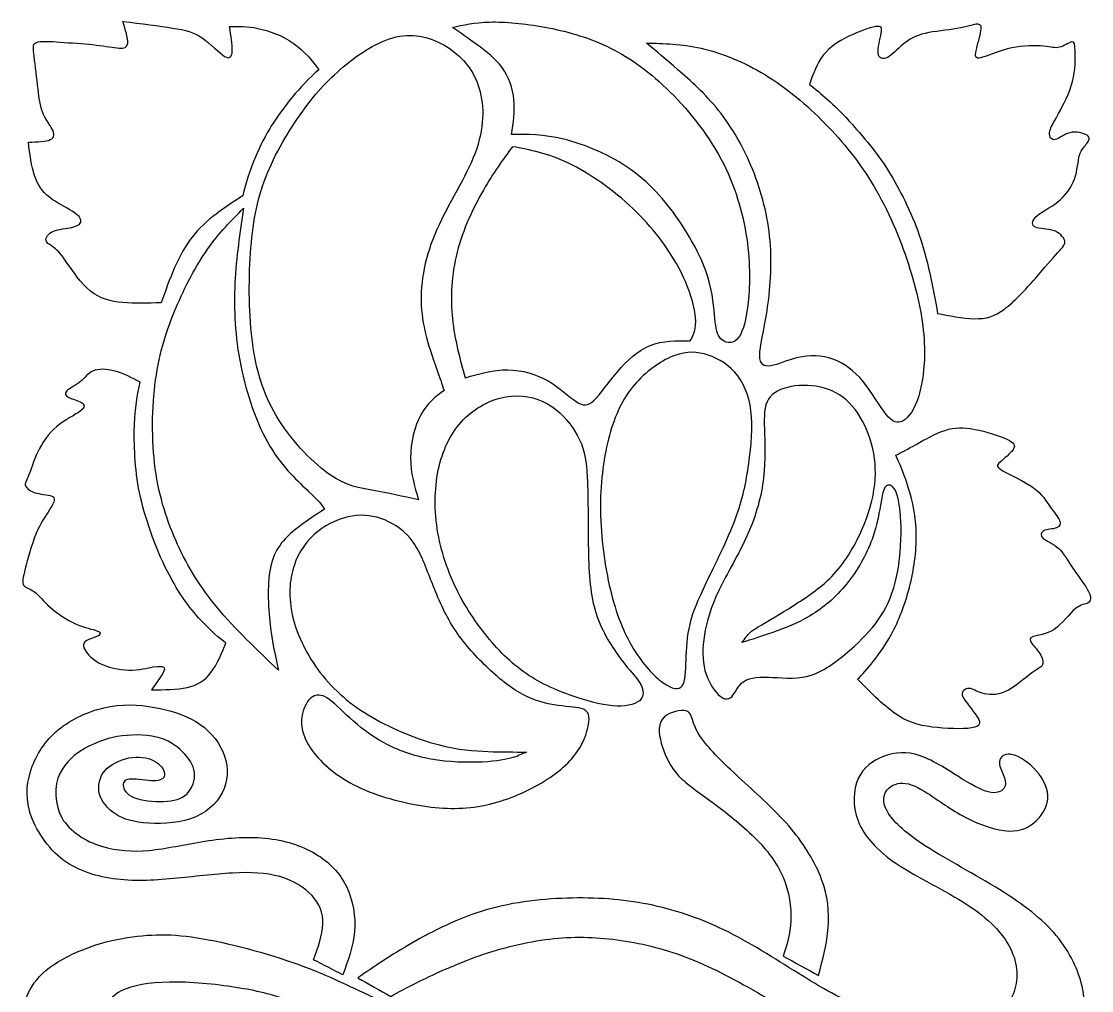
# Model space of a CAD drawing. Header units: millimetres. Extents: x -114 to 112, y -100 to 91.
# Drawn here: x -9.05 to 35.8, y -77.98 to -37.36 of the extents above; entities that cross this region are included whole.
import ezdxf

# ---------------------------------------------------------------- set-up
doc = ezdxf.new("R2010")
doc.units = ezdxf.units.MM
doc.header["$MEASUREMENT"] = 0

msp = doc.modelspace()

# ---------------------------------------------------------------- linework, layer by layer
at = {"color": 5, "linetype": 'ByBlock', "lineweight": -2}
for points, knots in [([(-3.192, -49.147), (-2.837, -48.146), (-2.482, -47.145), (-1.318, -45.646), (-0.51, -45.149), (0.232, -44.665), (0.453, -43.656), (0.943, -42.479), (1.921, -40.969), (2.592, -40.089), (3.415, -39.381), (3.17, -39.036), (2.803, -38.589), (2.342, -38.267), (1.881, -37.944), (1.325, -37.745), (0.864, -37.65), (0.403, -37.556), (0.036, -37.566), (-0.331, -37.577), (-0.268, -37.954), (-0.205, -38.332), (-0.215, -38.583), (-0.226, -38.835), (-0.31, -38.96), (-0.535, -38.824), (-0.76, -38.688), (-1.127, -38.29), (-1.478, -38.049), (-1.829, -37.807), (-2.165, -37.724), (-2.715, -37.635), (-3.265, -37.545), (-4.03, -37.451), (-4.795, -37.357), (-4.69, -37.713), (-4.586, -38.069), (-4.596, -38.263), (-4.607, -38.457), (-4.732, -38.489), (-5.183, -38.457), (-5.508, -38.394), (-5.911, -38.347), (-6.315, -38.3), (-6.797, -38.269), (-7.253, -38.237), (-7.709, -38.206), (-8.139, -38.174), (-8.353, -38.216), (-8.568, -38.258), (-8.568, -38.373), (-8.532, -38.698), (-8.495, -39.023), (-8.421, -39.558), (-8.317, -40.47), (-8.285, -40.847), (-8.17, -41.151), (-8.055, -41.455), (-7.856, -41.685), (-7.756, -41.879), (-7.656, -42.073), (-7.656, -42.23), (-7.84, -42.314), (-8.023, -42.398), (-8.39, -42.408), (-8.757, -42.419), (-8.694, -42.922), (-8.631, -43.425), (-8.5, -43.818), (-8.369, -44.211), (-8.17, -44.494), (-7.871, -44.73), (-7.573, -44.966), (-7.174, -45.154), (-6.661, -45.479), (-6.545, -45.615), (-6.566, -45.846), (-6.703, -45.94), (-6.933, -45.993), (-7.164, -46.045), (-7.489, -46.056), (-7.709, -46.15), (-7.929, -46.244), (-8.044, -46.422), (-8.018, -46.543), (-7.992, -46.664), (-7.656, -46.789), (-7.384, -47.125), (-7.143, -47.47), (-6.902, -47.816), (-6.556, -48.34), (-6.158, -48.66), (-5.759, -48.98), (-5.309, -49.095), (-4.806, -49.142), (-4.303, -49.189), (-3.747, -49.168), (-3.192, -49.147)], [0, 0, 0, 0, 0.027778, 0.027778, 0.055556, 0.055556, 0.055556, 0.083333, 0.083333, 0.111111, 0.111111, 0.111111, 0.138889, 0.138889, 0.138889, 0.166667, 0.166667, 0.166667, 0.194444, 0.194444, 0.194444, 0.222222, 0.222222, 0.222222, 0.25, 0.25, 0.25, 0.277778, 0.277778, 0.277778, 0.305556, 0.305556, 0.305556, 0.333333, 0.333333, 0.333333, 0.361111, 0.361111, 0.361111, 0.388889, 0.388889, 0.416667, 0.416667, 0.416667, 0.444444, 0.444444, 0.444444, 0.472222, 0.472222, 0.472222, 0.5, 0.5, 0.5, 0.527778, 0.527778, 0.555556, 0.555556, 0.555556, 0.583333, 0.583333, 0.583333, 0.611111, 0.611111, 0.611111, 0.638889, 0.638889, 0.638889, 0.666667, 0.666667, 0.666667, 0.694444, 0.694444, 0.694444, 0.722222, 0.722222, 0.75, 0.75, 0.777778, 0.777778, 0.777778, 0.805556, 0.805556, 0.805556, 0.833333, 0.833333, 0.833333, 0.861111, 0.888889, 0.888889, 0.888889, 0.916667, 0.916667, 0.916667, 0.944444, 0.944444, 0.944444, 1, 1, 1, 1]), ([(9.008, -37.608), (9.343, -37.839), (9.678, -38.069), (10.045, -38.337), (10.412, -38.604), (10.81, -38.908), (11.093, -39.296), (11.376, -39.683), (11.544, -40.155), (11.591, -40.637), (11.638, -41.119), (11.565, -41.612), (11.492, -42.104), (12.152, -42.094), (12.812, -42.083), (13.682, -42.298), (14.552, -42.513), (15.631, -42.953), (17.382, -44.211), (18.052, -45.029), (18.582, -45.82), (19.111, -46.611), (19.499, -47.376), (19.713, -48.068), (19.928, -48.76), (19.97, -49.378), (20.054, -50.248), (20.138, -50.751), (20.704, -50.898), (20.924, -50.693), (21.144, -50.489), (21.301, -50.007), (21.479, -48.529), (21.5, -47.533), (21.343, -46.454), (21.186, -45.374), (20.851, -44.211), (20.258, -43.111), (19.666, -42.01), (18.817, -40.973), (17.984, -40.171), (17.151, -39.369), (16.333, -38.803), (15.479, -38.4), (14.625, -37.996), (13.734, -37.755), (12.88, -37.598), (12.026, -37.441), (11.209, -37.367), (10.569, -37.383), (9.93, -37.399), (9.469, -37.504), (9.008, -37.608)], [0, 0, 0, 0, 0.05, 0.05, 0.05, 0.1, 0.1, 0.1, 0.15, 0.15, 0.15, 0.2, 0.2, 0.2, 0.25, 0.25, 0.25, 0.3, 0.3, 0.35, 0.35, 0.35, 0.4, 0.4, 0.4, 0.45, 0.45, 0.5, 0.55, 0.55, 0.55, 0.6, 0.6, 0.65, 0.65, 0.65, 0.7, 0.7, 0.7, 0.75, 0.75, 0.75, 0.8, 0.8, 0.8, 0.85, 0.85, 0.85, 0.9, 0.9, 0.9, 1, 1, 1, 1]), ([(23.974, -39.998), (24.131, -39.558), (24.288, -39.118), (24.812, -38.436), (25.179, -38.195), (26.017, -37.787), (26.489, -37.619), (26.741, -37.577), (26.992, -37.535), (27.024, -37.619), (26.982, -37.855), (26.94, -38.09), (26.824, -38.478), (26.851, -38.698), (26.877, -38.918), (27.045, -38.971), (27.432, -38.772), (27.652, -38.52), (27.899, -38.316), (28.145, -38.111), (28.418, -37.954), (28.816, -37.86), (29.214, -37.766), (29.738, -37.734), (30.152, -37.661), (30.566, -37.587), (30.87, -37.472), (31.027, -37.472), (31.184, -37.472), (31.195, -37.587), (31.142, -37.834), (31.09, -38.08), (30.975, -38.457), (30.943, -38.672), (30.912, -38.887), (30.964, -38.939), (31.226, -38.861), (31.488, -38.782), (31.96, -38.573), (32.945, -38.363), (33.459, -38.363), (33.789, -38.394), (34.119, -38.426), (34.266, -38.489), (34.449, -38.442), (34.632, -38.394), (34.853, -38.237), (34.968, -38.216), (35.083, -38.195), (35.094, -38.311), (35.104, -38.609), (35.115, -38.908), (35.125, -39.39), (34.874, -40.365), (34.612, -40.857), (34.407, -41.224), (34.203, -41.591), (34.056, -41.832), (34.035, -42.021), (34.014, -42.209), (34.119, -42.346), (34.271, -42.314), (34.423, -42.283), (34.622, -42.083), (34.884, -42.021), (35.146, -41.958), (35.471, -42.031), (35.607, -42.131), (35.743, -42.23), (35.691, -42.356), (35.597, -42.477), (35.502, -42.597), (35.366, -42.712), (35.293, -42.964), (35.219, -43.215), (35.209, -43.603), (35.078, -43.965), (34.947, -44.326), (34.695, -44.662), (34.376, -44.918), (34.056, -45.175), (33.668, -45.353), (33.474, -45.537), (33.281, -45.72), (33.281, -45.909), (33.443, -45.987), (33.605, -46.066), (33.93, -46.035), (34.187, -46.118), (34.444, -46.202), (34.632, -46.401), (34.669, -46.553), (34.706, -46.705), (34.591, -46.81), (34.15, -47.303), (33.825, -47.691), (33.427, -48.141), (33.029, -48.592), (32.557, -49.105), (32.143, -49.415), (31.729, -49.724), (31.373, -49.829), (30.886, -49.818), (30.398, -49.808), (29.78, -49.682), (29.342, -49.597), (29.158, -48.473), (28.908, -47.3), (28.239, -45.343), (27.746, -44.387), (26.833, -42.88), (25.962, -41.884), (24.959, -40.794), (24.466, -40.396), (23.974, -39.998)], [0, 0, 0, 0, 0.02381, 0.02381, 0.047619, 0.047619, 0.071429, 0.071429, 0.071429, 0.095238, 0.095238, 0.095238, 0.119048, 0.119048, 0.119048, 0.142857, 0.142857, 0.166667, 0.166667, 0.166667, 0.190476, 0.190476, 0.190476, 0.214286, 0.214286, 0.214286, 0.238095, 0.238095, 0.238095, 0.261905, 0.261905, 0.261905, 0.285714, 0.285714, 0.285714, 0.309524, 0.309524, 0.309524, 0.333333, 0.333333, 0.357143, 0.357143, 0.357143, 0.380952, 0.380952, 0.380952, 0.404762, 0.404762, 0.404762, 0.428571, 0.428571, 0.428571, 0.452381, 0.452381, 0.47619, 0.47619, 0.47619, 0.5, 0.5, 0.5, 0.52381, 0.52381, 0.52381, 0.547619, 0.547619, 0.547619, 0.571429, 0.571429, 0.571429, 0.595238, 0.595238, 0.595238, 0.619048, 0.619048, 0.619048, 0.642857, 0.642857, 0.642857, 0.666667, 0.666667, 0.666667, 0.690476, 0.690476, 0.690476, 0.714286, 0.714286, 0.714286, 0.738095, 0.738095, 0.738095, 0.761905, 0.761905, 0.761905, 0.785714, 0.785714, 0.809524, 0.809524, 0.809524, 0.833333, 0.833333, 0.833333, 0.857143, 0.857143, 0.857143, 0.880952, 0.880952, 0.880952, 0.904762, 0.904762, 0.928571, 0.928571, 0.952381, 0.952381, 1, 1, 1, 1]), ([(8.288, -51.74), (8.084, -51.161), (7.76, -50.256), (7.707, -49.26), (7.655, -48.264), (7.874, -47.177), (8.839, -44.992), (9.583, -43.894), (9.963, -42.876), (10.343, -41.857), (10.357, -40.918), (10.137, -40.174), (9.917, -39.43), (9.462, -38.88), (8.874, -38.485), (8.285, -38.09), (7.562, -37.849), (6.802, -37.979), (6.041, -38.108), (5.243, -38.608), (3.879, -39.716), (3.313, -40.324), (2.16, -41.918), (1.573, -42.903), (1.191, -43.888), (0.81, -44.874), (0.635, -45.859), (0.551, -47.065), (0.467, -48.271), (0.475, -49.697), (0.818, -52.129), (1.153, -53.136), (1.751, -54.079), (2.348, -55.023), (3.208, -55.904), (3.9, -56.375), (4.592, -56.847), (5.116, -56.91), (6.29, -57.12), (6.941, -57.267), (7.591, -57.413), (7.423, -56.847), (7.255, -56.281), (7.255, -55.652), (7.255, -55.023), (7.423, -54.331), (7.947, -53.366), (8.303, -53.094), (8.66, -52.821), (8.576, -52.57), (8.492, -52.318), (8.288, -51.74)], [0, 0, 0, 0, 0.05, 0.05, 0.05, 0.1, 0.1, 0.15, 0.15, 0.15, 0.2, 0.2, 0.2, 0.25, 0.25, 0.25, 0.3, 0.3, 0.3, 0.35, 0.35, 0.4, 0.4, 0.45, 0.45, 0.45, 0.5, 0.5, 0.5, 0.55, 0.55, 0.6, 0.6, 0.6, 0.65, 0.65, 0.65, 0.7, 0.7, 0.75, 0.75, 0.75, 0.8, 0.8, 0.8, 0.85, 0.85, 0.9, 0.9, 0.9, 1, 1, 1, 1]), ([(17.151, -38.269), (17.549, -38.604), (17.948, -38.939), (18.461, -39.385), (18.975, -39.83), (19.603, -40.386), (20.725, -41.79), (21.217, -42.639), (21.595, -43.572), (21.972, -44.505), (22.234, -45.521), (22.323, -46.553), (22.412, -47.586), (22.328, -48.634), (22.197, -49.483), (22.066, -50.332), (21.888, -50.981), (21.888, -51.359), (21.888, -51.736), (22.066, -51.841), (22.355, -51.794), (22.643, -51.747), (23.041, -51.547), (23.963, -51.348), (24.487, -51.348), (24.959, -51.511), (25.431, -51.673), (25.85, -51.998), (26.222, -52.454), (26.594, -52.91), (26.919, -53.497), (27.186, -53.827), (27.453, -54.157), (27.663, -54.23), (28.124, -53.968), (28.376, -53.633), (28.554, -53.046), (28.732, -52.459), (28.837, -51.621), (28.774, -50.667), (28.711, -49.713), (28.48, -48.644), (28.119, -47.533), (27.757, -46.422), (27.265, -45.27), (26.08, -43.268), (25.389, -42.419), (24.624, -41.638), (23.859, -40.857), (23.02, -40.145), (22.124, -39.6), (21.228, -39.055), (20.274, -38.677), (19.436, -38.483), (18.597, -38.29), (17.874, -38.279), (17.151, -38.269)], [0, 0, 0, 0, 0.047619, 0.047619, 0.047619, 0.095238, 0.095238, 0.142857, 0.142857, 0.142857, 0.190476, 0.190476, 0.190476, 0.238095, 0.238095, 0.238095, 0.285714, 0.285714, 0.285714, 0.333333, 0.333333, 0.333333, 0.380952, 0.380952, 0.428571, 0.428571, 0.428571, 0.47619, 0.47619, 0.47619, 0.52381, 0.52381, 0.52381, 0.571429, 0.571429, 0.619048, 0.619048, 0.619048, 0.666667, 0.666667, 0.666667, 0.714286, 0.714286, 0.714286, 0.761905, 0.761905, 0.809524, 0.809524, 0.809524, 0.857143, 0.857143, 0.857143, 0.904762, 0.904762, 0.904762, 1, 1, 1, 1]), ([(9.542, -52.292), (9.322, -51.495), (9.102, -50.698), (9.013, -49.818), (8.924, -48.938), (8.966, -47.974), (9.207, -47.03), (9.448, -46.087), (9.888, -45.165), (10.726, -43.698), (11.125, -43.153), (11.523, -42.608), (12.267, -42.744), (13.011, -42.88), (13.881, -43.299), (14.751, -43.718), (15.747, -44.421), (16.569, -45.201), (17.392, -45.982), (18.042, -46.842), (18.482, -47.659), (18.922, -48.477), (19.153, -49.252), (19.247, -50.269), (19.111, -50.51), (18.975, -50.751), (18.398, -50.74), (17.822, -50.73), (17.303, -50.94), (16.784, -51.149), (16.323, -51.579), (15.537, -52.501), (15.212, -52.994), (14.95, -53.24), (14.688, -53.486), (14.489, -53.486), (13.902, -53.099), (13.514, -52.711), (12.529, -52.145), (11.932, -51.967), (11.334, -51.961), (10.737, -51.956), (10.14, -52.124), (9.542, -52.292)], [0, 0, 0, 0, 0.058824, 0.058824, 0.058824, 0.117647, 0.117647, 0.117647, 0.176471, 0.176471, 0.235294, 0.235294, 0.235294, 0.294118, 0.294118, 0.294118, 0.352941, 0.352941, 0.352941, 0.411765, 0.411765, 0.411765, 0.470588, 0.470588, 0.529412, 0.529412, 0.529412, 0.588235, 0.588235, 0.588235, 0.647059, 0.647059, 0.705882, 0.705882, 0.705882, 0.764706, 0.764706, 0.823529, 0.823529, 0.882353, 0.882353, 0.882353, 1, 1, 1, 1]), ([(2.987, -57.055), (2.583, -56.672), (1.912, -56.085), (0.812, -54.241), (0.382, -52.983), (0.141, -51.778), (-0.1, -50.573), (-0.153, -49.42), (-0.102, -48.33), (-0.05, -47.24), (0.105, -46.213), (0.261, -45.186), (-0.251, -45.699), (-0.762, -46.213), (-1.249, -46.905), (-1.735, -47.596), (-2.196, -48.466), (-2.579, -49.373), (-2.961, -50.279), (-3.265, -51.222), (-3.586, -53.536), (-3.602, -54.906), (-3.44, -56.106), (-3.278, -57.306), (-2.936, -58.336), (-2.073, -60.223), (-1.551, -61.079), (-0.832, -61.944), (-0.113, -62.809), (0.805, -63.682), (1.722, -64.555), (1.583, -63.932), (1.444, -63.309), (1.359, -62.496), (1.274, -61.684), (1.242, -60.682), (1.457, -59.982), (1.671, -59.282), (2.132, -58.884), (2.541, -58.569), (2.95, -58.255), (3.306, -58.024), (3.663, -57.794), (3.526, -57.616), (3.39, -57.437), (2.987, -57.055)], [0, 0, 0, 0, 0.058824, 0.058824, 0.117647, 0.117647, 0.117647, 0.176471, 0.176471, 0.176471, 0.235294, 0.235294, 0.235294, 0.294118, 0.294118, 0.294118, 0.352941, 0.352941, 0.352941, 0.411765, 0.411765, 0.470588, 0.470588, 0.470588, 0.529412, 0.529412, 0.588235, 0.588235, 0.588235, 0.647059, 0.647059, 0.647059, 0.705882, 0.705882, 0.705882, 0.764706, 0.764706, 0.764706, 0.823529, 0.823529, 0.823529, 0.882353, 0.882353, 0.882353, 1, 1, 1, 1]), ([(17.841, -65.076), (17.463, -64.803), (16.989, -64.297), (16.59, -63.642), (16.192, -62.987), (15.87, -62.183), (15.63, -61.183), (15.39, -60.183), (15.233, -58.989), (15.202, -56.767), (15.327, -55.74), (15.547, -54.87), (15.768, -54), (16.082, -53.287), (16.543, -52.706), (17.004, -52.124), (17.612, -51.673), (18.136, -51.437), (18.66, -51.202), (19.541, -51.16), (20.484, -51.663), (20.84, -52.061), (21.196, -52.459), (21.438, -53.004), (21.521, -53.675), (21.605, -54.346), (21.532, -55.142), (21.322, -56.651), (21.186, -57.364), (20.861, -58.229), (20.536, -59.093), (20.023, -60.11), (19.661, -60.865), (19.299, -61.619), (19.09, -62.112), (18.969, -62.62), (18.849, -63.128), (18.817, -63.652), (18.802, -64.124), (18.786, -64.596), (18.786, -65.015), (18.644, -65.204), (18.503, -65.392), (18.22, -65.35), (17.841, -65.076)], [0, 0, 0, 0, 0.058824, 0.058824, 0.058824, 0.117647, 0.117647, 0.117647, 0.176471, 0.176471, 0.235294, 0.235294, 0.235294, 0.294118, 0.294118, 0.294118, 0.352941, 0.352941, 0.352941, 0.411765, 0.470588, 0.470588, 0.470588, 0.529412, 0.529412, 0.529412, 0.588235, 0.588235, 0.647059, 0.647059, 0.647059, 0.705882, 0.705882, 0.705882, 0.764706, 0.764706, 0.764706, 0.823529, 0.823529, 0.823529, 0.882353, 0.882353, 0.882353, 1, 1, 1, 1]), ([(-4.077, -52.48), (-4.199, -52.958), (-4.285, -53.665), (-4.338, -54.777), (-4.317, -55.932), (-3.957, -57.909), (-3.527, -59.188), (-3.034, -60.204), (-2.542, -61.221), (-1.986, -61.976), (-1.541, -62.447), (-1.096, -62.919), (-0.771, -63.188), (-0.479, -63.414), (-0.634, -63.799), (-0.844, -64.302), (-1.106, -64.648), (-1.368, -64.994), (-1.682, -65.183), (-2.107, -65.277), (-2.531, -65.371), (-3.066, -65.371), (-3.6, -65.371), (-3.412, -65.109), (-3.223, -64.847), (-3.129, -64.685), (-3.034, -64.522), (-3.034, -64.459), (-3.097, -64.423), (-3.16, -64.386), (-3.286, -64.376), (-3.527, -64.417), (-3.768, -64.459), (-4.124, -64.554), (-4.544, -64.549), (-4.963, -64.543), (-5.445, -64.438), (-5.796, -64.25), (-6.147, -64.061), (-6.367, -63.789), (-6.43, -63.61), (-6.493, -63.432), (-6.399, -63.348), (-6.252, -63.28), (-6.105, -63.212), (-5.906, -63.16), (-5.812, -63.097), (-5.717, -63.034), (-5.728, -62.961), (-6.063, -62.835), (-6.388, -62.782), (-6.755, -62.62), (-7.122, -62.458), (-7.531, -62.185), (-7.829, -61.923), (-8.128, -61.661), (-8.317, -61.41), (-8.505, -61.268), (-8.694, -61.127), (-8.883, -61.095), (-8.956, -60.985), (-9.029, -60.875), (-8.987, -60.686), (-8.788, -59.9), (-8.631, -59.303), (-8.442, -58.847), (-8.254, -58.391), (-8.034, -58.077), (-7.871, -57.825), (-7.709, -57.574), (-7.604, -57.385), (-7.719, -57.291), (-7.835, -57.196), (-8.17, -57.196), (-8.421, -57.128), (-8.673, -57.06), (-8.841, -56.924), (-8.883, -56.814), (-8.925, -56.704), (-8.841, -56.62), (-8.746, -56.389), (-8.652, -56.159), (-8.547, -55.782), (-8.364, -55.399), (-8.18, -55.016), (-7.918, -54.629), (-7.567, -54.335), (-7.216, -54.042), (-6.776, -53.843), (-6.572, -53.685), (-6.367, -53.528), (-6.399, -53.413), (-6.535, -53.329), (-6.671, -53.245), (-6.912, -53.193), (-7.059, -53.119), (-7.206, -53.046), (-7.258, -52.952), (-7.148, -52.842), (-7.038, -52.732), (-6.766, -52.606), (-6.572, -52.449), (-6.378, -52.292), (-6.262, -52.103), (-6.042, -52.009), (-5.822, -51.914), (-5.497, -51.914), (-5.125, -52.019), (-4.753, -52.124), (-4.429, -52.288), (-4.077, -52.48)], [0, 0, 0, 0, 0.025641, 0.025641, 0.051282, 0.051282, 0.076923, 0.076923, 0.076923, 0.102564, 0.102564, 0.102564, 0.128205, 0.128205, 0.128205, 0.153846, 0.153846, 0.153846, 0.179487, 0.179487, 0.179487, 0.205128, 0.205128, 0.205128, 0.230769, 0.230769, 0.230769, 0.25641, 0.25641, 0.25641, 0.282051, 0.282051, 0.282051, 0.307692, 0.307692, 0.307692, 0.333333, 0.333333, 0.333333, 0.358974, 0.358974, 0.358974, 0.384615, 0.384615, 0.384615, 0.410256, 0.410256, 0.410256, 0.435897, 0.435897, 0.461538, 0.461538, 0.461538, 0.487179, 0.487179, 0.487179, 0.512821, 0.512821, 0.512821, 0.538462, 0.538462, 0.538462, 0.564103, 0.564103, 0.589744, 0.589744, 0.589744, 0.615385, 0.615385, 0.615385, 0.641026, 0.641026, 0.641026, 0.666667, 0.666667, 0.666667, 0.692308, 0.692308, 0.692308, 0.717949, 0.717949, 0.717949, 0.74359, 0.74359, 0.74359, 0.769231, 0.769231, 0.769231, 0.794872, 0.794872, 0.794872, 0.820513, 0.820513, 0.820513, 0.846154, 0.846154, 0.846154, 0.871795, 0.871795, 0.871795, 0.897436, 0.897436, 0.897436, 0.923077, 0.923077, 0.923077, 0.948718, 0.948718, 0.948718, 1, 1, 1, 1]), ([(20.154, -65.576), (19.939, -65.371), (19.708, -64.994), (19.479, -64.121), (19.48, -63.626), (19.569, -63.076), (19.658, -62.526), (19.835, -61.921), (20.175, -61.209), (20.515, -60.498), (21.018, -59.68), (21.38, -58.868), (21.741, -58.056), (21.962, -57.249), (22.051, -56.484), (22.14, -55.719), (22.098, -54.996), (22.082, -54.435), (22.066, -53.874), (22.077, -53.476), (22.255, -53.193), (22.433, -52.91), (22.779, -52.742), (23.638, -52.585), (24.152, -52.595), (24.603, -52.726), (25.053, -52.857), (25.441, -53.109), (25.766, -53.481), (26.091, -53.853), (26.353, -54.346), (26.688, -55.394), (26.762, -55.949), (26.725, -56.541), (26.688, -57.134), (26.541, -57.762), (26.264, -58.444), (25.986, -59.125), (25.577, -59.858), (25.09, -60.419), (24.603, -60.98), (24.037, -61.368), (23.492, -61.719), (22.947, -62.07), (22.423, -62.384), (22.093, -62.578), (21.762, -62.772), (21.49, -62.919), (21.259, -63.233), (21.144, -63.39), (21.553, -63.265), (21.962, -63.139), (22.915, -62.804), (23.46, -62.594), (24, -62.269), (24.54, -61.944), (25.074, -61.504), (25.53, -60.943), (25.986, -60.382), (26.363, -59.701), (26.594, -59.072), (26.824, -58.444), (26.908, -57.867), (26.976, -57.479), (27.045, -57.092), (27.097, -56.892), (27.207, -56.819), (27.317, -56.746), (27.485, -56.798), (27.605, -57.092), (27.726, -57.385), (27.799, -57.92), (27.81, -58.569), (27.82, -59.219), (27.768, -59.984), (27.485, -61.284), (27.254, -61.818), (26.966, -62.274), (26.678, -62.73), (26.332, -63.107), (25.845, -63.553), (25.357, -63.998), (24.728, -64.512), (24.126, -64.732), (23.523, -64.952), (22.947, -64.879), (21.93, -64.826), (21.49, -64.847), (21.223, -65.02), (20.955, -65.193), (20.861, -65.518), (20.714, -65.665), (20.568, -65.811), (20.368, -65.78), (20.154, -65.576)], [0, 0, 0, 0, 0.028571, 0.028571, 0.057143, 0.057143, 0.057143, 0.085714, 0.085714, 0.085714, 0.114286, 0.114286, 0.114286, 0.142857, 0.142857, 0.142857, 0.171429, 0.171429, 0.171429, 0.2, 0.2, 0.2, 0.228571, 0.228571, 0.257143, 0.257143, 0.257143, 0.285714, 0.285714, 0.285714, 0.314286, 0.314286, 0.342857, 0.342857, 0.342857, 0.371429, 0.371429, 0.371429, 0.4, 0.4, 0.4, 0.428571, 0.428571, 0.428571, 0.457143, 0.457143, 0.457143, 0.485714, 0.514286, 0.514286, 0.514286, 0.542857, 0.542857, 0.571429, 0.571429, 0.571429, 0.6, 0.6, 0.6, 0.628571, 0.628571, 0.628571, 0.657143, 0.657143, 0.657143, 0.685714, 0.685714, 0.685714, 0.714286, 0.714286, 0.714286, 0.742857, 0.742857, 0.742857, 0.771429, 0.771429, 0.8, 0.8, 0.8, 0.828571, 0.828571, 0.828571, 0.857143, 0.857143, 0.857143, 0.885714, 0.885714, 0.914286, 0.914286, 0.914286, 0.942857, 0.942857, 0.942857, 1, 1, 1, 1]), ([(16.134, -64.171), (15.809, -63.747), (15.348, -63.065), (14.814, -61.567), (14.74, -60.749), (14.714, -59.691), (14.688, -58.632), (14.709, -57.333), (14.662, -56.468), (14.615, -55.603), (14.499, -55.174), (14.017, -54.283), (13.65, -53.822), (13.174, -53.502), (12.697, -53.182), (12.11, -53.004), (11.481, -53.062), (10.852, -53.119), (10.181, -53.413), (9.657, -53.874), (9.133, -54.335), (8.379, -55.593), (8.232, -57.375), (8.431, -59.198), (8.704, -60.131), (9.102, -60.985), (9.5, -61.839), (10.024, -62.615), (11.114, -63.914), (11.68, -64.438), (12.339, -64.847), (12.997, -65.256), (13.748, -65.549), (15.069, -65.958), (15.638, -66.073), (16.533, -66.042), (16.858, -65.895), (16.962, -65.686), (17.067, -65.476), (16.952, -65.204), (16.8, -64.983), (16.648, -64.763), (16.459, -64.596), (16.134, -64.171)], [0, 0, 0, 0, 0.055556, 0.055556, 0.111111, 0.111111, 0.111111, 0.166667, 0.166667, 0.166667, 0.222222, 0.222222, 0.277778, 0.277778, 0.277778, 0.333333, 0.333333, 0.333333, 0.388889, 0.388889, 0.388889, 0.444444, 0.5, 0.5, 0.555556, 0.555556, 0.555556, 0.611111, 0.611111, 0.666667, 0.666667, 0.666667, 0.722222, 0.722222, 0.777778, 0.777778, 0.833333, 0.833333, 0.833333, 0.888889, 0.888889, 0.888889, 1, 1, 1, 1]), ([(27.591, -55.545), (27.747, -55.896), (27.904, -56.248), (28.229, -57.238), (28.397, -57.878), (28.439, -58.585), (28.48, -59.292), (28.397, -60.068), (28.229, -60.807), (28.061, -61.546), (27.81, -62.248), (27.521, -62.824), (27.233, -63.401), (26.908, -63.852), (26.647, -64.182), (26.387, -64.512), (26.19, -64.721), (25.993, -64.931), (26.567, -65.518), (27.141, -66.105), (28.229, -66.797), (28.742, -66.901), (29.335, -66.959), (29.927, -67.017), (30.598, -67.027), (30.896, -66.943), (31.195, -66.859), (31.122, -66.681), (30.975, -66.461), (30.828, -66.241), (30.608, -65.979), (30.367, -65.633), (30.346, -65.549), (30.44, -65.382), (30.556, -65.298), (30.687, -65.314), (30.818, -65.329), (30.964, -65.445), (31.211, -65.518), (31.457, -65.591), (31.803, -65.623), (32.19, -65.445), (32.578, -65.266), (33.008, -64.879), (33.281, -64.674), (33.553, -64.47), (33.668, -64.449), (33.773, -64.26), (33.763, -64.093), (33.668, -63.92), (33.574, -63.747), (33.396, -63.569), (33.197, -63.296), (33.176, -63.202), (33.349, -63.144), (33.522, -63.086), (33.888, -63.065), (34.224, -62.84), (34.559, -62.615), (34.863, -62.185), (35.109, -61.981), (35.356, -61.776), (35.544, -61.797), (35.654, -61.729), (35.764, -61.661), (35.796, -61.504), (35.544, -61.001), (35.261, -60.655), (35.036, -60.32), (34.811, -59.984), (34.643, -59.659), (34.418, -59.45), (34.192, -59.24), (33.909, -59.146), (33.773, -59.03), (33.637, -58.915), (33.647, -58.779), (33.784, -58.711), (33.92, -58.643), (34.182, -58.643), (34.329, -58.585), (34.475, -58.527), (34.507, -58.412), (34.444, -58.265), (34.381, -58.119), (34.224, -57.94), (34.061, -57.705), (33.899, -57.469), (33.731, -57.175), (33.349, -56.898), (32.966, -56.62), (32.369, -56.358), (32.08, -56.196), (31.792, -56.033), (31.813, -55.97), (32.117, -55.687), (32.4, -55.467), (32.51, -55.299), (32.62, -55.132), (32.557, -55.016), (31.929, -54.723), (31.363, -54.545), (30.896, -54.456), (30.43, -54.367), (30.063, -54.367), (29.654, -54.498), (29.246, -54.629), (28.795, -54.891), (28.444, -55.087), (28.093, -55.283), (27.842, -55.414), (27.591, -55.545)], [0, 0, 0, 0, 0.02439, 0.02439, 0.04878, 0.04878, 0.04878, 0.073171, 0.073171, 0.073171, 0.097561, 0.097561, 0.097561, 0.121951, 0.121951, 0.121951, 0.146341, 0.146341, 0.146341, 0.170732, 0.170732, 0.195122, 0.195122, 0.195122, 0.219512, 0.219512, 0.219512, 0.243902, 0.243902, 0.243902, 0.268293, 0.268293, 0.292683, 0.292683, 0.317073, 0.317073, 0.317073, 0.341463, 0.341463, 0.341463, 0.365854, 0.365854, 0.365854, 0.390244, 0.390244, 0.390244, 0.414634, 0.414634, 0.439024, 0.439024, 0.439024, 0.463415, 0.463415, 0.487805, 0.487805, 0.487805, 0.512195, 0.512195, 0.512195, 0.536585, 0.536585, 0.536585, 0.560976, 0.560976, 0.560976, 0.585366, 0.585366, 0.609756, 0.609756, 0.609756, 0.634146, 0.634146, 0.634146, 0.658537, 0.658537, 0.658537, 0.682927, 0.682927, 0.682927, 0.707317, 0.707317, 0.707317, 0.731707, 0.731707, 0.731707, 0.756098, 0.756098, 0.756098, 0.780488, 0.780488, 0.780488, 0.804878, 0.804878, 0.804878, 0.829268, 0.829268, 0.853659, 0.853659, 0.853659, 0.878049, 0.878049, 0.902439, 0.902439, 0.902439, 0.926829, 0.926829, 0.926829, 0.95122, 0.95122, 0.95122, 1, 1, 1, 1]), ([(3.128, -65.68), (3.306, -65.56), (3.516, -65.56), (3.773, -65.722), (4.029, -65.885), (4.333, -66.21), (4.721, -66.561), (5.109, -66.912), (5.581, -67.289), (6.146, -67.598), (6.712, -67.907), (7.373, -68.149), (8.112, -68.28), (8.85, -68.411), (9.668, -68.432), (10.276, -68.4), (10.884, -68.369), (11.282, -68.285), (11.827, -68.128), (11.974, -68.054), (12.12, -67.981), (11.607, -67.981), (11.093, -67.981), (10.506, -67.96), (9.919, -67.939), (9.259, -67.897), (8.41, -67.672), (7.561, -67.446), (6.524, -67.038), (5.643, -66.524), (4.763, -66.011), (4.04, -65.392), (2.908, -63.925), (2.499, -63.076), (2.316, -62.29), (2.132, -61.504), (2.174, -60.781), (2.373, -60.178), (2.573, -59.575), (2.929, -59.093), (3.369, -58.742), (3.809, -58.391), (4.333, -58.171), (5.298, -58.014), (5.738, -58.077), (6.173, -58.255), (6.608, -58.433), (7.037, -58.727), (7.362, -59.182), (7.687, -59.638), (7.907, -60.257), (8.159, -60.896), (8.41, -61.535), (8.693, -62.196), (9.076, -62.793), (9.458, -63.39), (9.94, -63.925), (10.438, -64.402), (10.936, -64.879), (11.45, -65.298), (11.963, -65.57), (12.477, -65.843), (12.99, -65.969), (13.441, -66.031), (13.892, -66.094), (14.279, -66.094), (14.499, -66.189), (14.719, -66.283), (14.772, -66.472), (14.714, -66.823), (14.657, -67.174), (14.489, -67.687), (14.091, -68.175), (13.692, -68.662), (13.064, -69.123), (12.335, -69.501), (11.607, -69.878), (10.779, -70.171), (9.925, -70.287), (9.071, -70.402), (8.19, -70.339), (7.263, -70.15), (6.335, -69.962), (5.36, -69.647), (3.809, -68.735), (3.233, -68.138), (2.656, -67.121), (2.656, -66.702), (2.73, -66.372), (2.803, -66.042), (2.95, -65.801), (3.128, -65.68)], [0, 0, 0, 0, 0.030303, 0.030303, 0.030303, 0.060606, 0.060606, 0.060606, 0.090909, 0.090909, 0.090909, 0.121212, 0.121212, 0.121212, 0.151515, 0.151515, 0.151515, 0.181818, 0.181818, 0.212121, 0.212121, 0.212121, 0.242424, 0.242424, 0.242424, 0.272727, 0.272727, 0.272727, 0.30303, 0.30303, 0.30303, 0.333333, 0.333333, 0.363636, 0.363636, 0.363636, 0.393939, 0.393939, 0.393939, 0.424242, 0.424242, 0.424242, 0.454545, 0.454545, 0.484848, 0.484848, 0.484848, 0.515152, 0.515152, 0.515152, 0.545455, 0.545455, 0.545455, 0.575758, 0.575758, 0.575758, 0.606061, 0.606061, 0.606061, 0.636364, 0.636364, 0.636364, 0.666667, 0.666667, 0.666667, 0.69697, 0.69697, 0.69697, 0.727273, 0.727273, 0.727273, 0.757576, 0.757576, 0.757576, 0.787879, 0.787879, 0.787879, 0.818182, 0.818182, 0.818182, 0.848485, 0.848485, 0.848485, 0.878788, 0.878788, 0.909091, 0.909091, 0.939394, 0.939394, 0.939394, 1, 1, 1, 1]), ([(3.191, -76.69), (3.6, -76.9), (4.008, -77.109), (4.417, -77.319), (4.637, -76.732), (4.857, -76.145), (4.91, -75.511), (4.962, -74.877), (4.847, -74.196), (4.569, -73.625), (4.291, -73.053), (3.851, -72.592), (3.27, -72.246), (2.688, -71.901), (1.965, -71.67), (1.163, -71.591), (0.361, -71.513), (-0.519, -71.586), (-1.358, -71.717), (-2.196, -71.848), (-2.993, -72.037), (-3.7, -72.105), (-4.407, -72.173), (-5.026, -72.121), (-6.365, -71.735), (-7.021, -71.295), (-7.667, -70.226), (-7.682, -69.36), (-7.202, -68.405), (-6.797, -68.054), (-6.378, -67.824), (-5.959, -67.593), (-5.141, -67.258), (-3.883, -67.237), (-3.396, -67.352), (-2.909, -67.467), (-2.563, -67.708), (-2.296, -67.97), (-2.028, -68.232), (-1.84, -68.515), (-1.803, -68.835), (-1.766, -69.155), (-1.882, -69.511), (-2.107, -69.731), (-2.332, -69.951), (-2.668, -70.035), (-3.092, -70.051), (-3.517, -70.066), (-4.03, -70.014), (-4.345, -69.883), (-4.659, -69.752), (-4.774, -69.542), (-4.795, -69.228), (-4.701, -69.123), (-4.449, -69.113), (-4.198, -69.102), (-3.789, -69.186), (-3.506, -69.186), (-3.223, -69.186), (-3.066, -69.102), (-3.034, -68.788), (-3.16, -68.557), (-3.653, -68.243), (-4.02, -68.159), (-4.402, -68.206), (-4.785, -68.253), (-5.183, -68.432), (-5.45, -68.657), (-5.717, -68.882), (-5.838, -69.284), (-5.776, -69.906), (-5.529, -70.273), (-4.91, -70.737), (-4.523, -70.884), (-3.941, -70.947), (-3.359, -71.01), (-2.584, -70.989), (-1.965, -70.779), (-1.347, -70.57), (-0.886, -70.171), (-0.64, -69.694), (-0.393, -69.218), (-0.362, -68.662), (-0.535, -68.149), (-0.708, -67.635), (-1.085, -67.163), (-1.557, -66.828), (-2.028, -66.493), (-2.594, -66.293), (-3.234, -66.157), (-3.873, -66.021), (-4.586, -65.948), (-6.063, -66.199), (-6.828, -66.524), (-7.405, -66.969), (-7.981, -67.415), (-8.369, -67.981), (-8.594, -68.578), (-8.82, -69.176), (-8.883, -69.804), (-8.552, -71.06), (-8.044, -71.901), (-7.426, -72.404), (-6.807, -72.907), (-6.021, -73.179), (-5.204, -73.294), (-4.386, -73.41), (-3.538, -73.368), (-2.683, -73.289), (-1.829, -73.211), (-0.97, -73.095), (0.55, -73.012), (1.21, -73.043), (1.776, -73.205), (2.342, -73.368), (3.285, -73.955), (3.6, -74.73), (3.584, -75.186), (3.568, -75.642), (3.38, -76.166), (3.191, -76.69)], [0, 0, 0, 0, 0.021739, 0.021739, 0.021739, 0.043478, 0.043478, 0.043478, 0.065217, 0.065217, 0.065217, 0.086957, 0.086957, 0.086957, 0.108696, 0.108696, 0.108696, 0.130435, 0.130435, 0.130435, 0.152174, 0.152174, 0.152174, 0.173913, 0.173913, 0.195652, 0.195652, 0.217391, 0.217391, 0.23913, 0.23913, 0.23913, 0.26087, 0.282609, 0.282609, 0.282609, 0.304348, 0.304348, 0.304348, 0.326087, 0.326087, 0.326087, 0.347826, 0.347826, 0.347826, 0.369565, 0.369565, 0.369565, 0.391304, 0.391304, 0.391304, 0.413043, 0.413043, 0.434783, 0.434783, 0.434783, 0.456522, 0.456522, 0.456522, 0.478261, 0.478261, 0.5, 0.5, 0.521739, 0.521739, 0.521739, 0.543478, 0.543478, 0.543478, 0.565217, 0.565217, 0.586957, 0.586957, 0.608696, 0.608696, 0.608696, 0.630435, 0.630435, 0.630435, 0.652174, 0.652174, 0.652174, 0.673913, 0.673913, 0.673913, 0.695652, 0.695652, 0.695652, 0.717391, 0.717391, 0.717391, 0.73913, 0.73913, 0.76087, 0.76087, 0.76087, 0.782609, 0.782609, 0.782609, 0.804348, 0.804348, 0.826087, 0.826087, 0.826087, 0.847826, 0.847826, 0.847826, 0.869565, 0.869565, 0.869565, 0.891304, 0.891304, 0.913043, 0.913043, 0.913043, 0.934783, 0.956522, 0.956522, 0.956522, 1, 1, 1, 1]), ([(18.492, -68.977), (18.147, -68.61), (17.948, -68.201), (17.811, -67.771), (17.675, -67.342), (17.602, -66.891), (17.796, -66.613), (17.989, -66.335), (18.451, -66.231), (18.702, -66.246), (18.954, -66.262), (18.996, -66.398), (19.069, -66.624), (19.142, -66.849), (19.247, -67.163), (19.981, -68.075), (20.61, -68.673), (21.275, -69.286), (21.941, -69.899), (22.643, -70.528), (23.214, -71.209), (23.785, -71.89), (24.225, -72.624), (24.482, -73.321), (24.739, -74.018), (24.812, -74.678), (24.76, -75.343), (24.707, -76.009), (24.529, -76.68), (24.351, -77.35), (23.859, -77.078), (23.366, -76.805), (22.873, -76.533), (23.02, -76.072), (23.167, -75.611), (23.219, -74.489), (23.125, -73.829), (22.611, -72.624), (22.192, -72.079), (21.658, -71.55), (21.123, -71.02), (20.473, -70.507), (19.902, -70.087), (19.331, -69.668), (18.838, -69.343), (18.492, -68.977)], [0, 0, 0, 0, 0.058824, 0.058824, 0.058824, 0.117647, 0.117647, 0.117647, 0.176471, 0.176471, 0.176471, 0.235294, 0.235294, 0.235294, 0.294118, 0.294118, 0.352941, 0.352941, 0.352941, 0.411765, 0.411765, 0.411765, 0.470588, 0.470588, 0.470588, 0.529412, 0.529412, 0.529412, 0.588235, 0.588235, 0.588235, 0.647059, 0.647059, 0.647059, 0.705882, 0.705882, 0.764706, 0.764706, 0.823529, 0.823529, 0.823529, 0.882353, 0.882353, 0.882353, 1, 1, 1, 1]), ([(5.046, -77.445), (5.738, -76.973), (6.429, -76.502), (7.31, -75.993), (8.19, -75.485), (9.259, -74.94), (10.428, -74.599), (11.596, -74.259), (12.864, -74.122), (14.049, -74.101), (15.233, -74.08), (16.333, -74.175), (18.482, -74.636), (19.53, -75.003), (21.647, -76.072), (22.716, -76.774), (23.68, -77.366), (24.645, -77.958), (25.504, -78.44), (26.374, -78.823), (27.244, -79.205), (28.124, -79.488), (29.749, -79.74), (30.493, -79.709), (31.122, -79.452), (31.75, -79.195), (32.777, -78.231), (32.715, -76.868), (32.075, -75.569), (31.467, -74.95), (30.571, -74.369), (29.675, -73.787), (28.491, -73.242), (27.637, -72.671), (26.783, -72.1), (26.259, -71.502), (26.012, -70.868), (25.766, -70.234), (25.797, -69.563), (26.017, -69.087), (26.238, -68.61), (26.646, -68.327), (27.097, -68.159), (27.548, -67.991), (28.04, -67.939), (29.193, -68.337), (29.853, -68.788), (30.377, -69.113), (30.901, -69.438), (31.289, -69.637), (31.583, -69.679), (31.876, -69.721), (32.075, -69.605), (32.149, -69.453), (32.222, -69.301), (32.17, -69.113), (32.012, -68.735), (31.908, -68.547), (31.96, -68.201), (32.117, -68.044), (32.39, -68.075), (32.662, -68.107), (33.05, -68.327), (33.37, -68.652), (33.689, -68.976), (33.941, -69.406), (33.983, -70.203), (33.773, -70.57), (33.207, -71.125), (32.851, -71.314), (31.813, -71.272), (31.132, -71.041), (30.519, -70.722), (29.906, -70.402), (29.361, -69.993), (28.931, -69.715), (28.501, -69.438), (28.187, -69.291), (27.888, -69.286), (27.59, -69.28), (27.307, -69.417), (27.17, -69.642), (27.034, -69.867), (27.045, -70.182), (27.537, -70.947), (28.019, -71.397), (28.868, -71.942), (29.717, -72.487), (30.933, -73.127), (31.939, -73.75), (32.945, -74.374), (33.742, -74.982), (34.318, -75.674), (34.894, -76.365), (35.251, -77.141), (35.408, -77.853), (35.565, -78.566), (35.523, -79.216), (35.23, -79.782), (34.936, -80.348), (34.391, -80.83), (33.736, -81.16), (33.081, -81.49), (32.316, -81.668), (30.514, -81.742), (29.476, -81.637), (28.381, -81.333), (27.286, -81.029), (26.133, -80.526), (25.017, -79.934), (23.9, -79.342), (22.821, -78.66), (21.789, -78.063), (20.756, -77.466), (19.771, -76.952), (17.822, -76.208), (16.858, -75.977), (15.914, -75.852), (14.971, -75.726), (14.049, -75.705), (13.079, -75.82), (12.11, -75.936), (11.093, -76.187), (10.134, -76.522), (9.175, -76.858), (8.274, -77.277), (7.666, -77.576), (7.058, -77.874), (6.744, -78.053), (6.429, -78.231), (5.968, -77.969), (5.507, -77.707), (5.046, -77.445)], [0, 0, 0, 0, 0.02, 0.02, 0.02, 0.04, 0.04, 0.04, 0.06, 0.06, 0.06, 0.08, 0.08, 0.1, 0.1, 0.12, 0.12, 0.12, 0.14, 0.14, 0.14, 0.16, 0.16, 0.18, 0.18, 0.18, 0.2, 0.22, 0.22, 0.24, 0.24, 0.24, 0.26, 0.26, 0.26, 0.28, 0.28, 0.28, 0.3, 0.3, 0.3, 0.32, 0.32, 0.32, 0.34, 0.34, 0.36, 0.36, 0.36, 0.38, 0.38, 0.38, 0.4, 0.4, 0.4, 0.42, 0.42, 0.44, 0.44, 0.46, 0.46, 0.46, 0.48, 0.48, 0.48, 0.5, 0.5, 0.52, 0.52, 0.54, 0.54, 0.56, 0.56, 0.56, 0.58, 0.58, 0.58, 0.6, 0.6, 0.6, 0.62, 0.62, 0.62, 0.64, 0.64, 0.66, 0.66, 0.66, 0.68, 0.68, 0.68, 0.7, 0.7, 0.7, 0.72, 0.72, 0.72, 0.74, 0.74, 0.74, 0.76, 0.76, 0.76, 0.78, 0.78, 0.8, 0.8, 0.8, 0.82, 0.82, 0.82, 0.84, 0.84, 0.84, 0.86, 0.86, 0.88, 0.88, 0.88, 0.9, 0.9, 0.9, 0.92, 0.92, 0.92, 0.94, 0.94, 0.94, 0.96, 0.96, 0.96, 1, 1, 1, 1]), ([(21.553, -78.482), (20.872, -78.943), (20.19, -79.405), (18.566, -80.096), (17.623, -80.327), (16.575, -80.437), (15.527, -80.547), (14.374, -80.536), (12.194, -80.327), (11.167, -80.128), (9.94, -79.782), (8.714, -79.436), (7.289, -78.943), (6.136, -78.451), (4.983, -77.958), (4.103, -77.466), (2.819, -76.984), (1.535, -76.502), (-0.152, -76.03), (-1.452, -75.805), (-2.751, -75.579), (-3.663, -75.6), (-5.973, -75.985), (-7.471, -76.586), (-8.872, -77.948), (-9.05, -78.734), (-8.935, -79.399), (-8.82, -80.065), (-8.411, -80.61), (-7.709, -81.045), (-7.007, -81.48), (-6.011, -81.805), (-4.811, -81.873), (-3.611, -81.941), (-2.207, -81.752), (-0.907, -81.464), (0.393, -81.176), (1.587, -80.788), (2.358, -80.442), (3.128, -80.096), (3.474, -79.792), (3.82, -79.488), (3.023, -79.132), (2.227, -78.776), (1.43, -78.419), (0.938, -78.786), (0.445, -79.153), (-0.042, -79.436), (-0.53, -79.719), (-1.012, -79.918), (-1.656, -80.033), (-2.301, -80.149), (-3.108, -80.18), (-4.407, -80.096), (-4.9, -79.981), (-5.188, -79.719), (-5.476, -79.457), (-5.56, -79.048), (-5.482, -78.708), (-5.403, -78.367), (-5.162, -78.095), (-4.664, -77.906), (-4.166, -77.717), (-3.412, -77.612), (-2.51, -77.623), (-1.609, -77.633), (-0.561, -77.759), (0.256, -77.901), (1.074, -78.042), (1.661, -78.199), (2.562, -78.561), (3.463, -78.922), (4.679, -79.488), (5.895, -79.997), (7.111, -80.505), (8.326, -80.956), (9.726, -81.302), (11.125, -81.647), (12.707, -81.888), (14.264, -81.946), (15.82, -82.004), (17.35, -81.878), (18.561, -81.585), (19.771, -81.291), (20.662, -80.83), (21.322, -80.406), (21.982, -79.981), (22.412, -79.593), (22.842, -79.205), (22.412, -78.964), (21.982, -78.723), (21.553, -78.482)], [0, 0, 0, 0, 0.030303, 0.030303, 0.060606, 0.060606, 0.060606, 0.090909, 0.090909, 0.121212, 0.121212, 0.121212, 0.151515, 0.151515, 0.151515, 0.181818, 0.181818, 0.181818, 0.212121, 0.212121, 0.212121, 0.242424, 0.242424, 0.272727, 0.272727, 0.30303, 0.30303, 0.30303, 0.333333, 0.333333, 0.333333, 0.363636, 0.363636, 0.363636, 0.393939, 0.393939, 0.393939, 0.424242, 0.424242, 0.424242, 0.454545, 0.454545, 0.454545, 0.484848, 0.484848, 0.484848, 0.515152, 0.515152, 0.515152, 0.545455, 0.545455, 0.545455, 0.575758, 0.575758, 0.606061, 0.606061, 0.606061, 0.636364, 0.636364, 0.636364, 0.666667, 0.666667, 0.666667, 0.69697, 0.69697, 0.69697, 0.727273, 0.727273, 0.727273, 0.757576, 0.757576, 0.757576, 0.787879, 0.787879, 0.787879, 0.818182, 0.818182, 0.818182, 0.848485, 0.848485, 0.848485, 0.878788, 0.878788, 0.878788, 0.909091, 0.909091, 0.909091, 0.939394, 0.939394, 0.939394, 1, 1, 1, 1])]:
    msp.add_open_spline(points, degree=3, knots=knots, dxfattribs=at)

doc.saveas('drawing.dxf')
